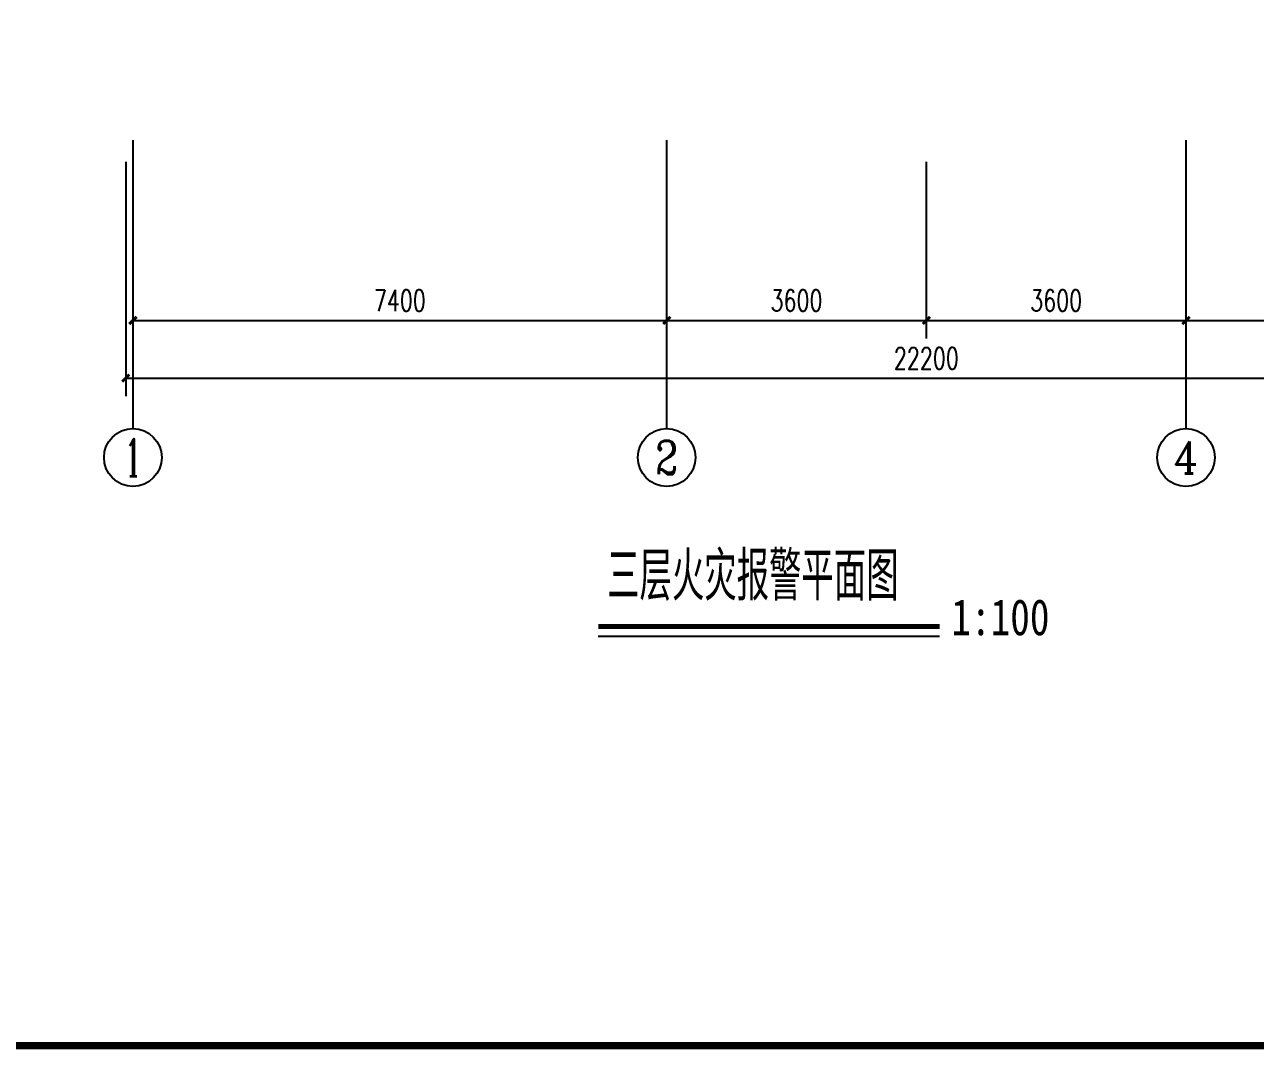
# Model space of a CAD drawing. Extents: x 6250600 to 6678662, y -692028 to -290561.
# Drawn here: x 6561101 to 6578165, y -511192 to -496988 of the extents above; entities that cross this region are included whole.
import ezdxf
from ezdxf.enums import TextEntityAlignment as Align

# ---------------------------------------------------------------- set-up
doc = ezdxf.new("R2010")
doc.units = 0
doc.header["$LTSCALE"] = 1000
doc.header["$MEASUREMENT"] = 0
doc.layers.get('0').update_dxf_attribs({"linetype": 'CONTINUOUS'})
doc.layers.get('Defpoints').update_dxf_attribs({"linetype": 'CONTINUOUS'})
for name, color, linetype in [('AXIS_TEXT', 7, 'CONTINUOUS'), ('PUB_TITLE', 4, 'CONTINUOUS'), ('图名', 15, 'CONTINUOUS'), ('建筑底图', 251, 'CONTINUOUS')]:
    doc.layers.add(name, color=color, linetype=linetype)
doc.styles.add('_TCH_AXIS', font='COMPLEX', dxfattribs={"bigfont": 'GBCBIG'})
doc.styles.add('_TCH_DIM_T3', font='SIMPLEX', dxfattribs={"width": 0.705882, "bigfont": 'GBCBIG'})
doc.styles.add('COMPLEX', font='COMPLEX')
doc.styles.add('sceie', font='sceie.shx', dxfattribs={"width": 0.7, "bigfont": 'sceic.shx'})
doc.styles.add('宋体', font='', dxfattribs={"width": 0.7})
doc.styles.get('宋体').set_extended_font_data('SimSun')
doc.dimstyles.new('_TCH_ARCH&&100', dxfattribs={"dimtxt": 297.5, "dimasz": 100, "dimexe": 250, "dimexo": 300, "dimgap": 126.25, "dimtad": 1, "dimdec": 0, "dimzin": 0, "dimdsep": 46, "dimtxsty": '_TCH_DIM_T3', "dimblk": 'ARCHTICK', "dimcen": 0.09, "dimclrt": 7, "dimazin": 2, "dimtfac": 1, "dimtdec": 0, "dimtix": 1, "dimtmove": 2, "dimatfit": 3, "dimfxl": 0, "dimtolj": 1, "dimtzin": 0, "dimarcsym": 0})

# ---------------------------------------------------------------- blocks, each defined once
blk = doc.blocks.new('_AXISO')
blk.add_circle((0, 0), 0.5)
at = {"layer": 'AXIS_TEXT', "style": 'COMPLEX', "width": 1.041667}
blk.add_attdef('A', text='', height=0.56, dxfattribs=at).set_placement((-0.25, -0.28), (0.25, -0.28), align=Align.FIT)
blk = doc.blocks.new('_ArchTick')
at = {"color": 0, "linetype": 'ByBlock', "const_width": 0.4}
blk.add_lwpolyline([(-0.5, -0.5), (0.5, 0.5)], dxfattribs=at)
blk = doc.blocks.new('*D564')
at = {"layer": 'Defpoints', "color": 0, "transparency": 16777216}
for p in [(6562503, -498588), (6584703, -498588), (6584703, -501888)]:
    blk.add_point(p, dxfattribs=at)
at = {"layer": '建筑底图', "color": 0, "lineweight": -2, "transparency": 16777216}
for p, q in [((6562503, -498888), (6562503, -502138)), ((6584703, -498888), (6584703, -502138)), ((6562503, -501888), (6584703, -501888))]:
    blk.add_line(p, q, dxfattribs=at)
at = {"layer": '建筑底图', "color": 0, "lineweight": -2, "transparency": 16777216, "xscale": 100, "yscale": 100, "zscale": 100, "rotation": 180}
blk.add_blockref('_ArchTick', (6562503, -501888), dxfattribs=at)
at = {"layer": '建筑底图', "color": 0, "lineweight": -2, "transparency": 16777216, "xscale": 100, "yscale": 100, "zscale": 100}
blk.add_blockref('_ArchTick', (6584703, -501888), dxfattribs=at)
at = {"layer": '建筑底图', "color": 7, "transparency": 16777216, "insert": (6573603, -501613), "char_height": 297.5, "attachment_point": 5, "style": '_TCH_DIM_T3'}
blk.add_mtext('\\A1;22200', dxfattribs=at)
blk = doc.blocks.new('*D565')
at = {"layer": 'Defpoints', "color": 0, "transparency": 16777216}
for p in [(6562603, -498588), (6570003, -498588), (6570003, -501088)]:
    blk.add_point(p, dxfattribs=at)
at = {"layer": '建筑底图', "color": 0, "lineweight": -2, "transparency": 16777216}
for p, q in [((6562603, -498888), (6562603, -501338)), ((6570003, -498888), (6570003, -501338)), ((6562603, -501088), (6570003, -501088))]:
    blk.add_line(p, q, dxfattribs=at)
at = {"layer": '建筑底图', "color": 0, "lineweight": -2, "transparency": 16777216, "xscale": 100, "yscale": 100, "zscale": 100, "rotation": 180}
blk.add_blockref('_ArchTick', (6562603, -501088), dxfattribs=at)
at = {"layer": '建筑底图', "color": 0, "lineweight": -2, "transparency": 16777216, "xscale": 100, "yscale": 100, "zscale": 100}
blk.add_blockref('_ArchTick', (6570003, -501088), dxfattribs=at)
at = {"layer": '建筑底图', "color": 7, "transparency": 16777216, "insert": (6566303, -500813), "char_height": 297.5, "attachment_point": 5, "style": '_TCH_DIM_T3'}
blk.add_mtext('\\A1;7400', dxfattribs=at)
blk = doc.blocks.new('*D566')
at = {"layer": 'Defpoints', "color": 0, "transparency": 16777216}
for p in [(6570003, -498588), (6573603, -498588), (6573603, -501088)]:
    blk.add_point(p, dxfattribs=at)
at = {"layer": '建筑底图', "color": 0, "lineweight": -2, "transparency": 16777216}
for p, q in [((6570003, -498888), (6570003, -501338)), ((6573603, -498888), (6573603, -501338)), ((6570003, -501088), (6573603, -501088))]:
    blk.add_line(p, q, dxfattribs=at)
at = {"layer": '建筑底图', "color": 0, "lineweight": -2, "transparency": 16777216, "xscale": 100, "yscale": 100, "zscale": 100, "rotation": 180}
blk.add_blockref('_ArchTick', (6570003, -501088), dxfattribs=at)
at = {"layer": '建筑底图', "color": 0, "lineweight": -2, "transparency": 16777216, "xscale": 100, "yscale": 100, "zscale": 100}
blk.add_blockref('_ArchTick', (6573603, -501088), dxfattribs=at)
at = {"layer": '建筑底图', "color": 7, "transparency": 16777216, "insert": (6571803, -500813), "char_height": 297.5, "attachment_point": 5, "style": '_TCH_DIM_T3'}
blk.add_mtext('\\A1;3600', dxfattribs=at)
blk = doc.blocks.new('*D567')
at = {"layer": 'Defpoints', "color": 0, "transparency": 16777216}
for p in [(6573603, -498588), (6577203, -498588), (6577203, -501088)]:
    blk.add_point(p, dxfattribs=at)
at = {"layer": '建筑底图', "color": 0, "lineweight": -2, "transparency": 16777216}
for p, q in [((6573603, -498888), (6573603, -501338)), ((6577203, -498888), (6577203, -501338)), ((6573603, -501088), (6577203, -501088))]:
    blk.add_line(p, q, dxfattribs=at)
at = {"layer": '建筑底图', "color": 0, "lineweight": -2, "transparency": 16777216, "xscale": 100, "yscale": 100, "zscale": 100, "rotation": 180}
blk.add_blockref('_ArchTick', (6573603, -501088), dxfattribs=at)
at = {"layer": '建筑底图', "color": 0, "lineweight": -2, "transparency": 16777216, "xscale": 100, "yscale": 100, "zscale": 100}
blk.add_blockref('_ArchTick', (6577203, -501088), dxfattribs=at)
at = {"layer": '建筑底图', "color": 7, "transparency": 16777216, "insert": (6575403, -500813), "char_height": 297.5, "attachment_point": 5, "style": '_TCH_DIM_T3'}
blk.add_mtext('\\A1;3600', dxfattribs=at)
blk = doc.blocks.new('*D568')
at = {"layer": 'Defpoints', "color": 0, "transparency": 16777216}
for p in [(6577203, -498588), (6584603, -498588), (6584603, -501088)]:
    blk.add_point(p, dxfattribs=at)
at = {"layer": '建筑底图', "color": 0, "lineweight": -2, "transparency": 16777216}
for p, q in [((6577203, -498888), (6577203, -501338)), ((6584603, -498888), (6584603, -501338)), ((6577203, -501088), (6584603, -501088))]:
    blk.add_line(p, q, dxfattribs=at)
at = {"layer": '建筑底图', "color": 0, "lineweight": -2, "transparency": 16777216, "xscale": 100, "yscale": 100, "zscale": 100, "rotation": 180}
blk.add_blockref('_ArchTick', (6577203, -501088), dxfattribs=at)
at = {"layer": '建筑底图', "color": 0, "lineweight": -2, "transparency": 16777216, "xscale": 100, "yscale": 100, "zscale": 100}
blk.add_blockref('_ArchTick', (6584603, -501088), dxfattribs=at)
at = {"layer": '建筑底图', "color": 7, "transparency": 16777216, "insert": (6580903, -500813), "char_height": 297.5, "attachment_point": 5, "style": '_TCH_DIM_T3'}
blk.add_mtext('\\A1;7400', dxfattribs=at)

msp = doc.modelspace()

# ---------------------------------------------------------------- linework, layer by layer
at = {"layer": 'PUB_TITLE', "color": 4, "const_width": 100}
msp.add_lwpolyline([(6546537.7, -511141.8), (6602437.7, -511141.8), (6602437.7, -471141.8), (6546537.7, -471141.8)], close=True, dxfattribs=at)
at = {"layer": '图名', "color": 3}
msp.add_line((6569053.9, -505464.1), (6573786.6, -505464.1), dxfattribs=at)
at = {"layer": '图名', "color": 3, "const_width": 70}
msp.add_lwpolyline([(6569053.9, -505330.9), (6573786.6, -505330.9)], dxfattribs=at)
at = {"layer": '建筑底图'}
for p, q in [((6562602.6, -498587.6), (6562602.6, -502587.6)), ((6570002.6, -498587.6), (6570002.6, -502587.6)), ((6577202.6, -498587.6), (6577202.6, -502587.6))]:
    msp.add_line(p, q, dxfattribs=at)

# ---------------------------------------------------------------- block references
ref = msp.add_blockref('_AXISO', (6562602.6, -502987.6), dxfattribs=dict(at, xscale=800, yscale=800, zscale=800))
ref.add_attrib('A', '1', dxfattribs={"layer": 'AXIS_TEXT', "color": 0, "height": 514.7, "style": '_TCH_AXIS'}).set_placement((6562492.3, -503245), (6562712.9, -503245), align=Align.FIT)
ref = msp.add_blockref('_AXISO', (6570002.6, -502987.6), dxfattribs=dict(at, xscale=800, yscale=800, zscale=800))
ref.add_attrib('A', '2', dxfattribs={"layer": 'AXIS_TEXT', "color": 0, "height": 465.9, "style": '_TCH_AXIS'}).set_placement((6569847.3, -503220.6), (6570157.9, -503220.6), align=Align.FIT)
ref = msp.add_blockref('_AXISO', (6577202.6, -502987.6), dxfattribs=dict(at, xscale=800, yscale=800, zscale=800))
ref.add_attrib('A', '4', dxfattribs={"layer": 'AXIS_TEXT', "color": 0, "height": 445.4, "style": '_TCH_AXIS'}).set_placement((6577032.9, -503210.3), (6577372.3, -503210.3), align=Align.FIT)

# ---------------------------------------------------------------- texts
at = {"layer": '图名', "color": 3, "style": '宋体', "width": 0.8}
msp.add_text('1:100', height=500, dxfattribs=at).set_placement((6573950.3, -505451))
at = {"layer": '建筑底图', "color": 0, "style": 'sceie', "width": 0.7}
msp.add_text('三层火灾报警平面图', height=675.18, dxfattribs=at).set_placement((6569177.5, -504970.1))

# ---------------------------------------------------------------- dimensions: what is measured, and where the dimension line sits
at = {"layer": '建筑底图'}
for p1, p2, distance, picture, middle in [((6562502.6, -498587.6), (6584702.6, -498587.6), -3300, '*D564', (6573602.6, -501612.6)), ((6562602.6, -498587.6), (6570002.6, -498587.6), -2500, '*D565', (6566302.6, -500812.6)), ((6570002.6, -498587.6), (6573602.6, -498587.6), -2500, '*D566', (6571802.6, -500812.6)), ((6573602.6, -498587.6), (6577202.6, -498587.6), -2500, '*D567', (6575402.6, -500812.6)), ((6577202.6, -498587.6), (6584602.6, -498587.6), -2500, '*D568', (6580902.6, -500812.6))]:
    dim = msp.add_aligned_dim(p1=p1, p2=p2, distance=distance, dimstyle='_TCH_ARCH&&100', dxfattribs=at)
    dim.commit()
    dim.dimension.update_dxf_attribs({"geometry": picture, "text_midpoint": middle})

doc.saveas('drawing.dxf')
